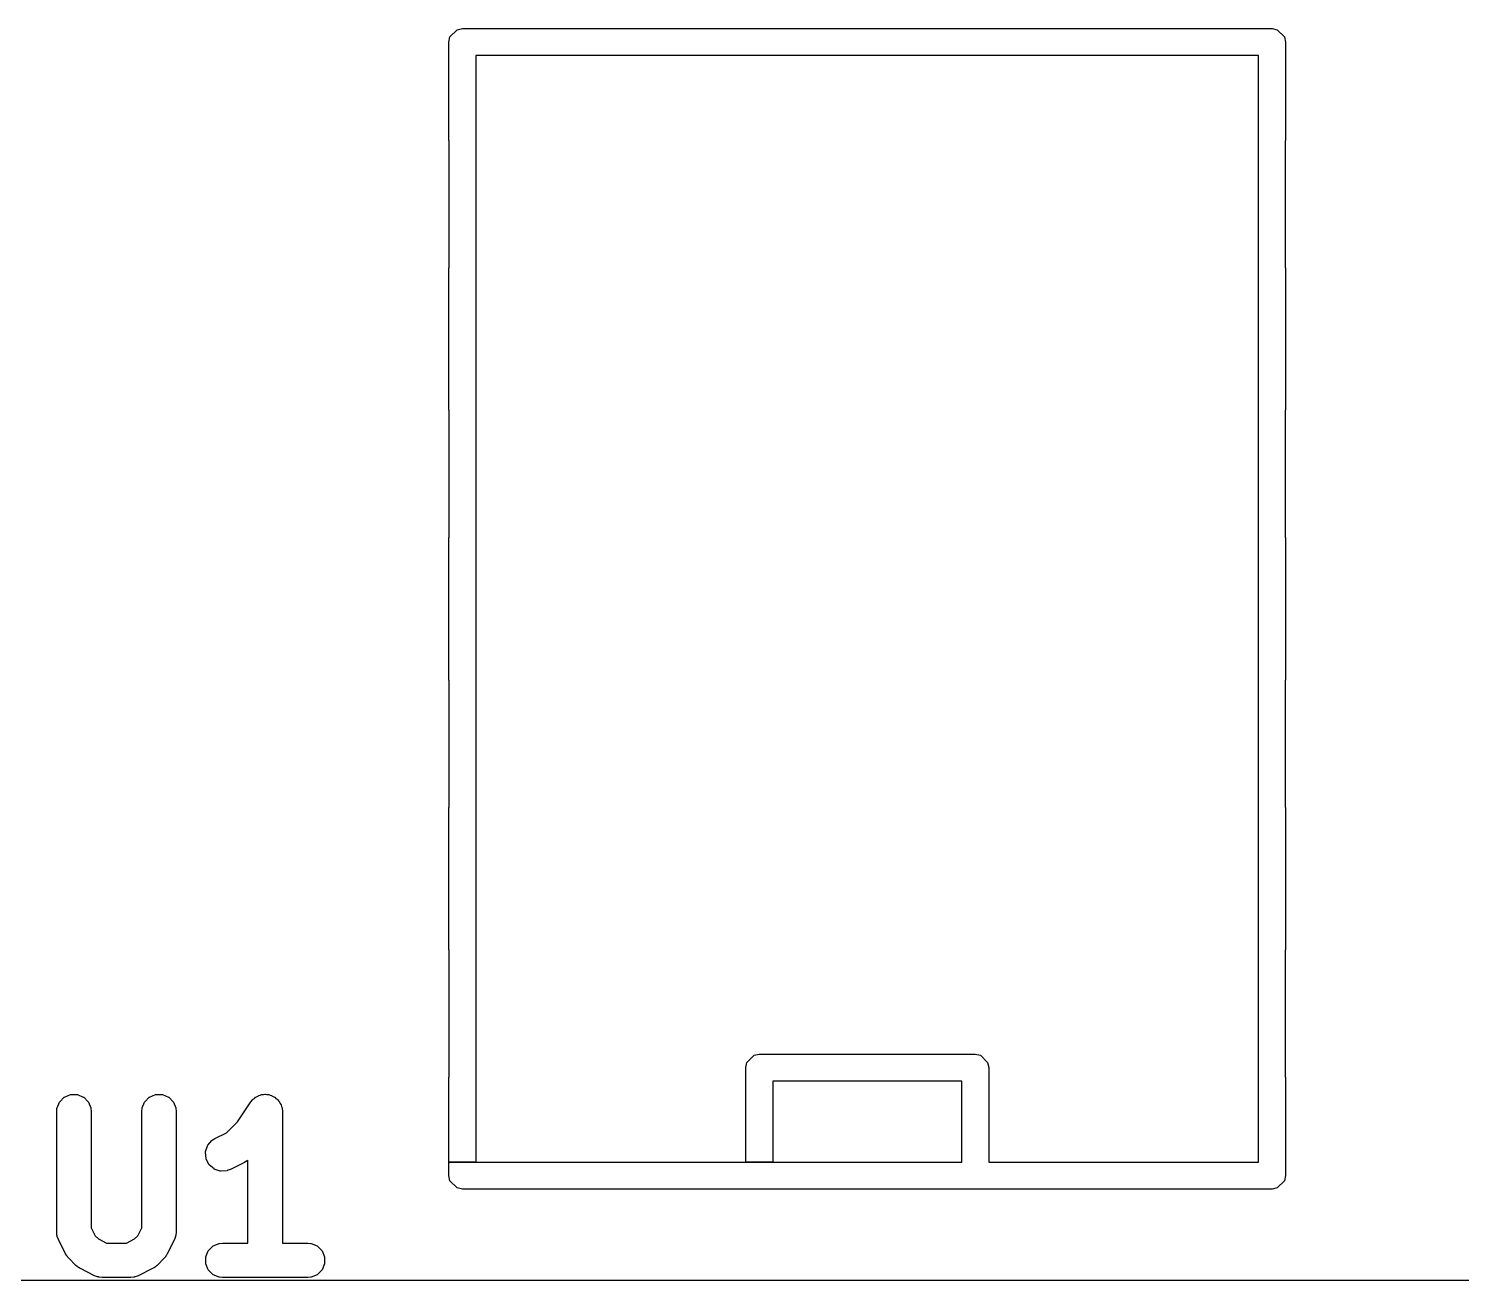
# Model space of a CAD drawing. Extents: x 3.09 to 4.62, y -6.48 to -3.16.
# Drawn here: x 3.3407 to 3.6061, y -5.2839 to -5.0519 of the extents above; entities that cross this region are included whole.
import ezdxf

# ---------------------------------------------------------------- set-up
doc = ezdxf.new("R2010")
doc.units = 0
doc.header["$MEASUREMENT"] = 0
doc.layers.add('BLACK', color=7, linetype='CONTINUOUS')

msp = doc.modelspace()

# ---------------------------------------------------------------- linework, layer by layer
at = {"layer": 'BLACK', "linetype": 'CONTINUOUS'}
for p, q in [((3.41856, -5.05445), (3.41875, -5.05349)), ((3.41875, -5.05349), (3.42011, -5.05214)), ((3.42011, -5.05214), (3.42106, -5.05195)), ((3.42106, -5.05195), (3.57106, -5.05195)), ((3.57106, -5.05195), (3.57202, -5.05214)), ((3.57202, -5.05214), (3.57337, -5.05349)), ((3.57337, -5.05349), (3.57356, -5.05445)), ((3.41856, -5.07265), (3.41856, -5.05445)), ((3.57356, -5.05445), (3.57356, -5.07265)), ((3.56856, -5.05695), (3.42356, -5.05695)), ((3.42356, -5.05695), (3.42356, -5.26195)), ((3.56856, -5.26195), (3.56856, -5.05695)), ((3.41861, -5.07265), (3.41856, -5.07265)), ((3.41861, -5.09625), (3.41861, -5.07265)), ((3.57356, -5.07265), (3.57351, -5.07265)), ((3.57351, -5.07265), (3.57351, -5.09625)), ((3.41856, -5.12265), (3.41856, -5.09625)), ((3.41856, -5.09625), (3.41861, -5.09625)), ((3.41861, -5.09625), (3.41861, -5.09625)), ((3.57351, -5.09625), (3.57351, -5.09625)), ((3.57351, -5.09625), (3.57356, -5.09625)), ((3.57356, -5.09625), (3.57356, -5.12265)), ((3.41861, -5.12265), (3.41856, -5.12265)), ((3.41861, -5.14625), (3.41861, -5.12265)), ((3.57356, -5.12265), (3.57351, -5.12265)), ((3.57351, -5.12265), (3.57351, -5.14625)), ((3.41856, -5.17265), (3.41856, -5.14625)), ((3.41856, -5.14625), (3.41861, -5.14625)), ((3.41861, -5.14625), (3.41861, -5.14625)), ((3.57351, -5.14625), (3.57351, -5.14625)), ((3.57351, -5.14625), (3.57356, -5.14625)), ((3.57356, -5.14625), (3.57356, -5.17265)), ((3.41861, -5.17265), (3.41856, -5.17265)), ((3.41861, -5.19625), (3.41861, -5.17265)), ((3.57356, -5.17265), (3.57351, -5.17265)), ((3.57351, -5.17265), (3.57351, -5.19625)), ((3.41856, -5.22265), (3.41856, -5.19625)), ((3.41856, -5.19625), (3.41861, -5.19625)), ((3.41861, -5.19625), (3.41861, -5.19625)), ((3.57351, -5.19625), (3.57351, -5.19625)), ((3.57351, -5.19625), (3.57356, -5.19625)), ((3.57356, -5.19625), (3.57356, -5.22265)), ((3.41861, -5.22265), (3.41856, -5.22265)), ((3.41861, -5.24625), (3.41861, -5.22265)), ((3.57356, -5.22265), (3.57351, -5.22265)), ((3.57351, -5.22265), (3.57351, -5.24625)), ((3.47375, -5.24349), (3.47511, -5.24214)), ((3.47511, -5.24214), (3.47606, -5.24195)), ((3.47606, -5.24195), (3.51606, -5.24195)), ((3.51606, -5.24195), (3.51702, -5.24214)), ((3.51702, -5.24214), (3.51837, -5.24349)), ((3.47356, -5.24445), (3.47375, -5.24349)), ((3.47356, -5.26195), (3.47356, -5.24445)), ((3.51837, -5.24349), (3.51856, -5.24445)), ((3.51856, -5.24445), (3.51856, -5.26195)), ((3.41856, -5.26195), (3.41856, -5.24625)), ((3.41856, -5.24625), (3.41861, -5.24625)), ((3.41861, -5.24625), (3.41861, -5.24625)), ((3.51356, -5.24695), (3.47856, -5.24695)), ((3.47856, -5.24695), (3.47856, -5.26195)), ((3.51356, -5.26195), (3.51356, -5.24695)), ((3.57351, -5.24625), (3.57351, -5.24625)), ((3.57351, -5.24625), (3.57356, -5.24625)), ((3.57356, -5.24625), (3.57356, -5.26445)), ((3.34645, -5.25079), (3.34728, -5.24996)), ((3.34728, -5.24996), (3.34734, -5.24992)), ((3.34734, -5.24992), (3.34842, -5.24947)), ((3.34842, -5.24947), (3.3485, -5.24946)), ((3.3485, -5.24946), (3.34967, -5.24946)), ((3.34967, -5.24946), (3.34974, -5.24947)), ((3.34974, -5.24947), (3.35082, -5.24992)), ((3.35082, -5.24992), (3.35089, -5.24996)), ((3.35089, -5.24996), (3.35171, -5.25079)), ((3.3622, -5.25079), (3.36302, -5.24996)), ((3.36302, -5.24996), (3.36309, -5.24992)), ((3.36309, -5.24992), (3.36417, -5.24947)), ((3.36417, -5.24947), (3.36424, -5.24946)), ((3.36424, -5.24946), (3.36541, -5.24946)), ((3.36541, -5.24946), (3.36549, -5.24947)), ((3.36549, -5.24947), (3.36657, -5.24992)), ((3.36657, -5.24992), (3.36664, -5.24996)), ((3.36664, -5.24996), (3.36746, -5.25079)), ((3.38187, -5.2508), (3.38224, -5.25035)), ((3.38224, -5.25035), (3.38228, -5.25031)), ((3.38228, -5.25031), (3.38251, -5.25016)), ((3.38251, -5.25016), (3.38271, -5.24996)), ((3.38271, -5.24996), (3.38277, -5.24992)), ((3.38277, -5.24992), (3.38303, -5.24981)), ((3.38303, -5.24981), (3.38325, -5.24966)), ((3.38325, -5.24966), (3.38332, -5.24963)), ((3.38332, -5.24963), (3.3836, -5.24958)), ((3.3836, -5.24958), (3.38385, -5.24947)), ((3.38385, -5.24947), (3.38393, -5.24946)), ((3.38393, -5.24946), (3.3842, -5.24946)), ((3.3842, -5.24946), (3.38447, -5.2494)), ((3.38447, -5.2494), (3.38455, -5.2494)), ((3.38455, -5.2494), (3.38482, -5.24946)), ((3.38482, -5.24946), (3.3851, -5.24946)), ((3.3851, -5.24946), (3.38518, -5.24947)), ((3.38518, -5.24947), (3.38543, -5.24958)), ((3.38543, -5.24958), (3.3857, -5.24963)), ((3.3857, -5.24963), (3.38577, -5.24966)), ((3.38577, -5.24966), (3.386, -5.24981)), ((3.386, -5.24981), (3.38626, -5.24992)), ((3.38626, -5.24992), (3.38632, -5.24996)), ((3.38632, -5.24996), (3.38651, -5.25016)), ((3.38651, -5.25016), (3.38674, -5.25031)), ((3.38674, -5.25031), (3.3868, -5.25036)), ((3.3868, -5.25036), (3.38695, -5.25059)), ((3.34588, -5.25259), (3.34589, -5.25258)), ((3.34588, -5.2749), (3.34588, -5.25259)), ((3.34589, -5.25258), (3.34594, -5.25199)), ((3.34594, -5.25199), (3.34596, -5.25193)), ((3.34596, -5.25193), (3.34641, -5.25085)), ((3.34641, -5.25085), (3.34645, -5.25079)), ((3.35171, -5.25079), (3.35176, -5.25085)), ((3.35176, -5.25085), (3.35221, -5.25193)), ((3.35221, -5.25193), (3.35222, -5.25199)), ((3.35222, -5.25199), (3.35228, -5.25258)), ((3.35228, -5.25258), (3.35228, -5.25259)), ((3.35228, -5.25259), (3.35228, -5.27415)), ((3.36163, -5.25258), (3.36169, -5.25199)), ((3.36163, -5.25259), (3.36163, -5.25258)), ((3.36163, -5.27415), (3.36163, -5.25259)), ((3.36169, -5.25199), (3.36171, -5.25193)), ((3.36171, -5.25193), (3.36215, -5.25085)), ((3.36215, -5.25085), (3.3622, -5.25079)), ((3.36746, -5.25079), (3.36751, -5.25085)), ((3.36751, -5.25085), (3.36795, -5.25193)), ((3.36795, -5.25193), (3.36797, -5.25199)), ((3.36797, -5.25199), (3.36803, -5.25258)), ((3.36803, -5.25258), (3.36803, -5.25259)), ((3.36803, -5.25259), (3.36803, -5.2749)), ((3.37941, -5.25449), (3.38185, -5.25082)), ((3.38185, -5.25082), (3.38186, -5.25081)), ((3.38186, -5.25081), (3.38186, -5.25081)), ((3.38186, -5.25081), (3.38187, -5.25081)), ((3.38187, -5.25081), (3.38187, -5.2508)), ((3.38187, -5.2508), (3.38187, -5.2508)), ((3.38695, -5.25059), (3.38715, -5.25079)), ((3.38715, -5.25079), (3.38719, -5.25085)), ((3.38719, -5.25085), (3.3873, -5.25111)), ((3.3873, -5.25111), (3.38745, -5.25133)), ((3.38745, -5.25133), (3.38748, -5.25141)), ((3.38748, -5.25141), (3.38753, -5.25168)), ((3.38753, -5.25168), (3.38764, -5.25193)), ((3.38764, -5.25193), (3.38765, -5.25199)), ((3.38765, -5.25199), (3.38771, -5.25257)), ((3.38771, -5.25257), (3.38771, -5.25257)), ((3.38771, -5.25257), (3.38771, -5.25257)), ((3.38771, -5.25257), (3.38771, -5.25257)), ((3.38771, -5.25257), (3.38771, -5.25257)), ((3.38771, -5.25257), (3.38771, -5.25259)), ((3.38771, -5.25259), (3.38771, -5.27696)), ((3.37737, -5.25653), (3.37941, -5.25449)), ((3.37389, -5.25885), (3.37465, -5.25797)), ((3.37465, -5.25797), (3.3747, -5.25793)), ((3.3747, -5.25793), (3.37519, -5.25762)), ((3.37519, -5.25762), (3.37521, -5.25761)), ((3.37521, -5.25761), (3.37737, -5.25653)), ((3.37347, -5.26011), (3.37348, -5.26003)), ((3.37355, -5.26128), (3.37347, -5.26011)), ((3.37348, -5.26003), (3.37385, -5.25892)), ((3.37385, -5.25892), (3.37389, -5.25885)), ((3.37357, -5.26135), (3.37355, -5.26128)), ((3.37409, -5.2624), (3.37357, -5.26135)), ((3.37414, -5.26246), (3.37409, -5.2624)), ((3.37503, -5.26322), (3.37414, -5.26246)), ((3.37509, -5.26326), (3.37503, -5.26322)), ((3.3762, -5.26363), (3.37509, -5.26326)), ((3.37628, -5.26364), (3.3762, -5.26363)), ((3.37745, -5.26356), (3.37628, -5.26364)), ((3.3775, -5.26355), (3.37745, -5.26356)), ((3.37805, -5.26334), (3.3775, -5.26355)), ((3.37807, -5.26333), (3.37805, -5.26334)), ((3.38069, -5.26202), (3.37807, -5.26333)), ((3.38071, -5.26201), (3.38069, -5.26202)), ((3.38095, -5.26186), (3.38071, -5.26201)), ((3.38101, -5.26183), (3.38095, -5.26186)), ((3.38106, -5.2618), (3.38101, -5.26183)), ((3.38113, -5.26174), (3.38106, -5.2618)), ((3.38121, -5.26169), (3.38113, -5.26174)), ((3.38125, -5.26166), (3.38121, -5.26169)), ((3.38129, -5.26161), (3.38125, -5.26166)), ((3.38132, -5.26159), (3.38129, -5.26161)), ((3.38132, -5.27696), (3.38132, -5.26159)), ((3.41856, -5.26445), (3.41856, -5.26195)), ((3.41856, -5.26195), (3.42356, -5.26195)), ((3.42356, -5.26195), (3.41856, -5.26195)), ((3.42356, -5.26195), (3.47356, -5.26195)), ((3.47356, -5.26195), (3.47856, -5.26195)), ((3.47856, -5.26195), (3.47356, -5.26195)), ((3.47856, -5.26195), (3.51356, -5.26195)), ((3.51856, -5.26195), (3.56606, -5.26195)), ((3.56606, -5.26195), (3.56856, -5.26195)), ((3.41875, -5.26541), (3.41856, -5.26445)), ((3.42011, -5.26676), (3.41875, -5.26541)), ((3.57337, -5.26541), (3.57202, -5.26676)), ((3.57356, -5.26445), (3.57337, -5.26541)), ((3.42106, -5.26695), (3.42011, -5.26676)), ((3.56606, -5.26695), (3.42106, -5.26695)), ((3.57106, -5.26695), (3.56606, -5.26695)), ((3.57202, -5.26676), (3.57106, -5.26695)), ((3.35228, -5.27415), (3.35302, -5.27564)), ((3.36089, -5.27564), (3.36163, -5.27415)), ((3.34589, -5.27492), (3.34588, -5.2749)), ((3.34594, -5.27551), (3.34589, -5.27492)), ((3.34596, -5.27557), (3.34594, -5.27551)), ((3.34599, -5.27564), (3.34596, -5.27557)), ((3.34599, -5.27571), (3.34599, -5.27564)), ((3.346, -5.27577), (3.34599, -5.27571)), ((3.34621, -5.27632), (3.346, -5.27577)), ((3.34622, -5.27633), (3.34621, -5.27632)), ((3.34753, -5.27896), (3.34622, -5.27633)), ((3.35302, -5.27564), (3.3536, -5.27621)), ((3.3536, -5.27621), (3.35509, -5.27696)), ((3.35509, -5.27696), (3.35883, -5.27696)), ((3.35883, -5.27696), (3.36031, -5.27621)), ((3.36031, -5.27621), (3.36089, -5.27564)), ((3.36769, -5.27633), (3.36638, -5.27896)), ((3.3677, -5.27632), (3.36769, -5.27633)), ((3.36791, -5.27577), (3.3677, -5.27632)), ((3.36792, -5.27571), (3.36791, -5.27577)), ((3.36795, -5.27557), (3.36792, -5.27564)), ((3.36792, -5.27564), (3.36792, -5.27571)), ((3.36797, -5.27551), (3.36795, -5.27557)), ((3.36803, -5.27492), (3.36797, -5.27551)), ((3.36803, -5.2749), (3.36803, -5.27492)), ((3.3749, -5.27748), (3.37598, -5.27703)), ((3.37598, -5.27703), (3.37604, -5.27702)), ((3.37604, -5.27702), (3.37662, -5.27696)), ((3.37662, -5.27696), (3.37664, -5.27696)), ((3.37664, -5.27696), (3.38132, -5.27696)), ((3.38771, -5.27696), (3.39239, -5.27696)), ((3.39239, -5.27696), (3.39241, -5.27696)), ((3.39241, -5.27696), (3.39299, -5.27702)), ((3.39299, -5.27702), (3.39305, -5.27703)), ((3.39305, -5.27703), (3.39413, -5.27748)), ((3.34754, -5.27898), (3.34753, -5.27896)), ((3.34769, -5.27921), (3.34754, -5.27898)), ((3.34772, -5.27927), (3.34769, -5.27921)), ((3.34775, -5.27932), (3.34772, -5.27927)), ((3.34781, -5.27939), (3.34775, -5.27932)), ((3.34786, -5.27947), (3.34781, -5.27939)), ((3.34789, -5.27952), (3.34786, -5.27947)), ((3.34794, -5.27956), (3.34789, -5.27952)), ((3.34812, -5.27978), (3.34794, -5.27956)), ((3.36597, -5.27956), (3.36579, -5.27978)), ((3.36602, -5.27952), (3.36597, -5.27956)), ((3.36605, -5.27947), (3.36602, -5.27952)), ((3.3661, -5.27939), (3.36605, -5.27947)), ((3.36616, -5.27932), (3.3661, -5.27939)), ((3.36619, -5.27927), (3.36616, -5.27932)), ((3.36622, -5.27921), (3.36619, -5.27927)), ((3.36637, -5.27898), (3.36622, -5.27921)), ((3.36638, -5.27896), (3.36637, -5.27898)), ((3.3735, -5.27957), (3.37352, -5.27949)), ((3.3735, -5.28074), (3.3735, -5.27957)), ((3.37352, -5.27949), (3.37396, -5.27841)), ((3.37396, -5.27841), (3.37401, -5.27835)), ((3.37401, -5.27835), (3.37483, -5.27752)), ((3.37483, -5.27752), (3.3749, -5.27748)), ((3.39413, -5.27748), (3.39419, -5.27752)), ((3.39419, -5.27752), (3.39502, -5.27835)), ((3.39502, -5.27835), (3.39506, -5.27841)), ((3.39506, -5.27841), (3.39551, -5.27949)), ((3.39551, -5.27949), (3.39553, -5.27957)), ((3.39553, -5.27957), (3.39553, -5.28074)), ((3.34813, -5.27979), (3.34812, -5.27978)), ((3.34945, -5.2811), (3.34813, -5.27979)), ((3.34946, -5.28111), (3.34945, -5.2811)), ((3.34968, -5.28129), (3.34946, -5.28111)), ((3.34972, -5.28134), (3.34968, -5.28129)), ((3.34976, -5.28138), (3.34972, -5.28134)), ((3.34984, -5.28143), (3.34976, -5.28138)), ((3.34991, -5.28149), (3.34984, -5.28143)), ((3.34996, -5.28152), (3.34991, -5.28149)), ((3.35002, -5.28154), (3.34996, -5.28152)), ((3.35026, -5.28169), (3.35002, -5.28154)), ((3.35028, -5.2817), (3.35026, -5.28169)), ((3.3529, -5.28301), (3.35028, -5.2817)), ((3.36363, -5.2817), (3.36101, -5.28301)), ((3.36365, -5.28169), (3.36363, -5.2817)), ((3.36389, -5.28154), (3.36365, -5.28169)), ((3.36395, -5.28152), (3.36389, -5.28154)), ((3.364, -5.28149), (3.36395, -5.28152)), ((3.36407, -5.28143), (3.364, -5.28149)), ((3.36415, -5.28138), (3.36407, -5.28143)), ((3.36419, -5.28134), (3.36415, -5.28138)), ((3.36423, -5.28129), (3.36419, -5.28134)), ((3.36445, -5.28111), (3.36423, -5.28129)), ((3.36447, -5.2811), (3.36445, -5.28111)), ((3.36578, -5.27979), (3.36447, -5.2811)), ((3.36579, -5.27978), (3.36578, -5.27979)), ((3.37352, -5.28081), (3.3735, -5.28074)), ((3.37396, -5.2819), (3.37352, -5.28081)), ((3.37401, -5.28196), (3.37396, -5.2819)), ((3.37483, -5.28279), (3.37401, -5.28196)), ((3.39502, -5.28196), (3.39419, -5.28279)), ((3.39506, -5.2819), (3.39502, -5.28196)), ((3.39551, -5.28081), (3.39506, -5.2819)), ((3.39553, -5.28074), (3.39551, -5.28081)), ((3.16143, -5.28387), (3.69683, -5.28387)), ((3.35292, -5.28302), (3.3529, -5.28301)), ((3.35347, -5.28323), (3.35292, -5.28302)), ((3.35352, -5.28324), (3.35347, -5.28323)), ((3.3536, -5.28325), (3.35352, -5.28324)), ((3.35367, -5.28328), (3.3536, -5.28325)), ((3.35373, -5.28329), (3.35367, -5.28328)), ((3.35431, -5.28335), (3.35373, -5.28329)), ((3.35433, -5.28335), (3.35431, -5.28335)), ((3.35958, -5.28335), (3.35433, -5.28335)), ((3.3596, -5.28335), (3.35958, -5.28335)), ((3.36018, -5.28329), (3.3596, -5.28335)), ((3.36024, -5.28328), (3.36018, -5.28329)), ((3.36031, -5.28325), (3.36024, -5.28328)), ((3.36039, -5.28324), (3.36031, -5.28325)), ((3.36044, -5.28323), (3.36039, -5.28324)), ((3.36099, -5.28302), (3.36044, -5.28323)), ((3.36101, -5.28301), (3.36099, -5.28302)), ((3.3749, -5.28283), (3.37483, -5.28279)), ((3.37598, -5.28328), (3.3749, -5.28283)), ((3.37604, -5.28329), (3.37598, -5.28328)), ((3.37662, -5.28335), (3.37604, -5.28329)), ((3.37664, -5.28335), (3.37662, -5.28335)), ((3.39239, -5.28335), (3.37664, -5.28335)), ((3.39241, -5.28335), (3.39239, -5.28335)), ((3.39299, -5.28329), (3.39241, -5.28335)), ((3.39305, -5.28328), (3.39299, -5.28329)), ((3.39413, -5.28283), (3.39305, -5.28328)), ((3.39419, -5.28279), (3.39413, -5.28283))]:
    msp.add_line(p, q, dxfattribs=at)

doc.saveas('drawing.dxf')
